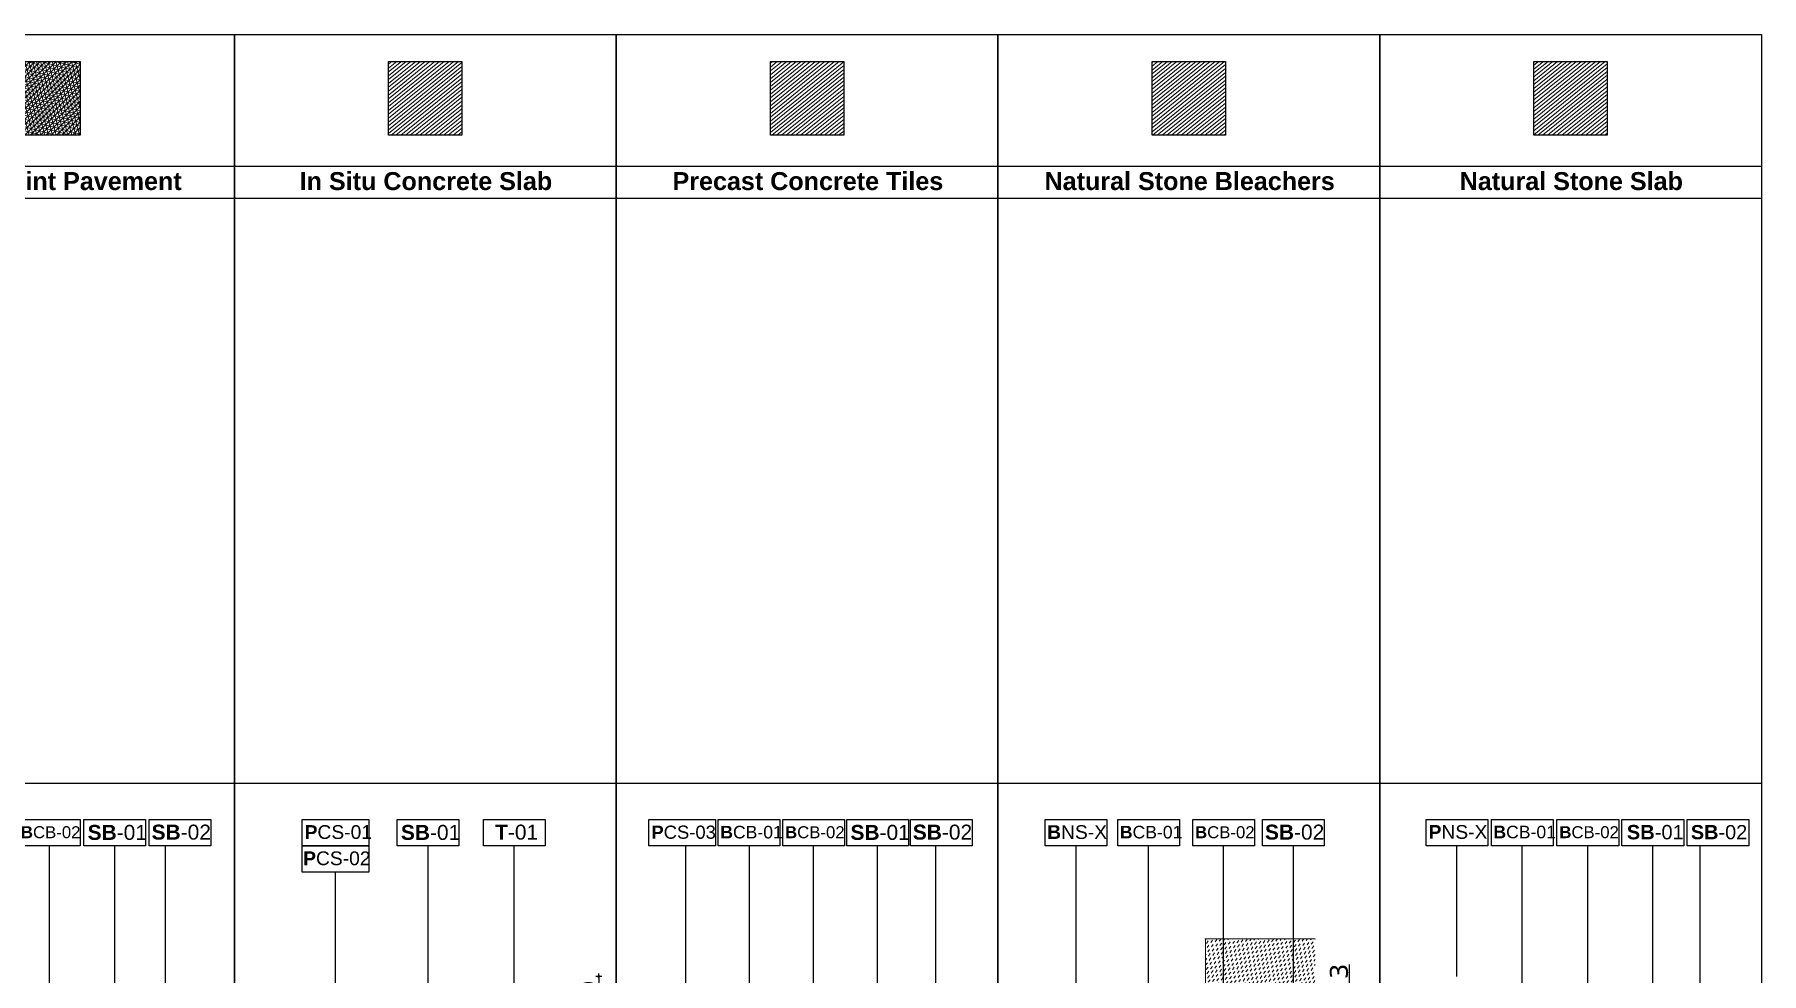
# Model space of a CAD drawing. Header units: metres. Extents: x -3261 to 8022, y -619 to 1849.
# Drawn here: x 3910.3 to 4342.6, y 965.4 to 1200.6 of the extents above; entities that cross this region are included whole.
import ezdxf

# ---------------------------------------------------------------- set-up
doc = ezdxf.new("R2010")
doc.units = ezdxf.units.M
doc.header["$MEASUREMENT"] = 0
doc.header["$PDMODE"] = 34
doc.header["$PDSIZE"] = 1
for name, color, linetype in [('0-TX-1_25', 7, 'Continuous'), ('01-TX', 7, 'Continuous'), ('02-L-Caratula', 252, 'Continuous'), ('0_Planta_Cotas', 251, 'Continuous'), ('A-KEYPLAN', 7, 'Continuous'), ('A-KEYPLAN_HATCH', 7, 'Continuous'), ('A_TEXT_2', 7, 'Continuous'), ('COTAUX', 7, 'Continuous')]:
    doc.layers.add(name, color=color, linetype=linetype)
for name, color, linetype, lineweight, true_color in [('03-TR-Paviment_06_In-Situ Concrete Slab¡', 7, 'Continuous', 5, 0xe8e6e3), ('03-TR-Paviment_07_Precast irregular Concrete Blocks', 7, 'Continuous', 5, 0xb9b5ac), ('03-TR-Paviment_08_Natural Stone Bleachers', 7, 'Continuous', 5, 0xbcab76), ('03-TR-Paviment_08_Precasted Concrete Blocks', 7, 'Continuous', 5, 0xf7e0cf), ('03-TR-Paviment_09_Natural Stone Slopes', 7, 'Continuous', 5, 0xbcab76)]:
    doc.layers.add(name, color=color, linetype=linetype, lineweight=lineweight, true_color=true_color)
doc.layers.add('1-CM', color=7, linetype='Continuous', lineweight=0)
doc.styles.add('E500', font='verdana.ttf', dxfattribs={"height": 1})
doc.styles.get("Standard").update_dxf_attribs({"font": 'arial.ttf'})
doc.dimstyles.new('E500', dxfattribs={"dimscale": 0.03, "dimtxt": 30, "dimasz": 1, "dimexe": 0.1, "dimexo": 1, "dimgap": 8, "dimtad": 1, "dimzin": 0, "dimdsep": 46, "dimtxsty": 'E500', "dimblk1": 'LINCOT500', "dimblk2": 'LINCOT500', "dimsah": 1, "dimcen": 0.1, "dimdle": 0.1, "dimse1": 1, "dimse2": 1, "dimclrt": 256, "dimadec": 0, "dimazin": 0, "dimtfac": 0.015385, "dimtofl": 0, "dimtmove": 0, "dimatfit": 3, "dimldrblk": 'LINCOT500', "dimfxl": 1, "dimtolj": 1, "dimtzin": 0, "dimarcsym": 0})

# ---------------------------------------------------------------- blocks, each defined once
blk = doc.blocks.new('hatch keyplan 2')
at = {"layer": 'A-KEYPLAN_HATCH'}
blk.add_lwpolyline([(0, 0.00548), (0.01287, 0.00548), (0.01287, 0), (0, 0)], close=True, dxfattribs=at)
blk = doc.blocks.new('hatch keyplan')
at = {"layer": 'A-KEYPLAN_HATCH'}
blk.add_blockref('hatch keyplan 2', (1.43058, 0.85215), dxfattribs=at)
blk = doc.blocks.new('B-CB02')
at = {"layer": 'A-KEYPLAN_HATCH'}
blk.add_blockref('hatch keyplan', (-1.43058, -0.85215), dxfattribs=at)
at = {"layer": 'A_TEXT_2', "insert": (-0.0008, 0.00409), "char_height": 0.0025, "attachment_point": 1}
blk.add_mtext_dynamic_manual_height_columns('\\pi0.00129;{\\fArial|b1|i0|c0|p34;B}CB-02', width=0.0145619, gutter_width=0.015, heights=[0], dxfattribs=at)
blk = doc.blocks.new('SB-02')
at = {"layer": 'A-KEYPLAN_HATCH'}
blk.add_blockref('hatch keyplan', (-1.43058, -0.85215), dxfattribs=at)
at = {"layer": 'A_TEXT_2', "insert": (-0.00261, 0.00442), "char_height": 0.003125, "attachment_point": 1}
blk.add_mtext_dynamic_manual_height_columns('\\pi0.00311;{\\fArial|b1|i0|c0|p34;SB}-02', width=0.0182024, gutter_width=0.01875, heights=[0], dxfattribs=at)
blk = doc.blocks.new('SB-01')
at = {"layer": 'A-KEYPLAN_HATCH'}
blk.add_blockref('hatch keyplan', (-1.43058, -0.85215), dxfattribs=at)
at = {"layer": 'A_TEXT_2', "insert": (-0.00261, 0.00436), "char_height": 0.003125, "attachment_point": 1}
blk.add_mtext_dynamic_manual_height_columns('\\pi0.00339;{\\fArial|b1|i0|c0|p34;SB}-01', width=0.0182024, gutter_width=0.01875, heights=[0], dxfattribs=at)
blk = doc.blocks.new('Ficha técnica P_06')
at = {"layer": '03-TR-Paviment_07_Precast irregular Concrete Blocks'}
h = blk.add_hatch(dxfattribs=at)
h.set_pattern_fill('NET3', color=256, scale=7.5, angle=45)
h.paths.add_polyline_path([(38.603, -25.27), (56.955, -25.27), (56.955, -43.754), (38.603, -43.754)])
at = {"layer": '0-TX-1_25'}
for points in [[(49.261, -270.721), (49.261, -221.698)], [(65.612, -284.511), (65.612, -221.698)], [(78.296, -304.164), (78.296, -221.698)]]:
    blk.add_lwpolyline(points, dxfattribs=at)
at = {"layer": '02-L-Caratula'}
for points in [[(95.558, -18.512), (95.558, -376.944), (0, -376.944), (0, -18.512)], [(0, -18.512), (95.558, -18.512)], [(0, -51.512), (95.558, -51.512)], [(0, -59.512), (95.558, -59.512)], [(0, -206.012), (95.558, -206.012)]]:
    blk.add_lwpolyline(points, dxfattribs=at)
at = {"layer": 'A-KEYPLAN'}
blk.add_lwpolyline([(38.603, -25.27), (56.955, -25.27), (56.955, -43.754), (38.603, -43.754)], close=True, dxfattribs=at)
at = {"color": 244, "true_color": 0x991b1e}
for name, p, xscale, yscale, zscale in [('B-CB02', (41.536, -221.698), 1199.999999999206, 1199.999999999206, 1199.999999999206), ('SB-02', (74.238, -221.698), 1199.999999962115, 1199.999999962115, 1199.999999962115)]:
    blk.add_blockref(name, p, dxfattribs=dict(at, xscale=xscale, yscale=yscale, zscale=zscale))
at = {"layer": '0-TX-1_25', "xscale": 1199.99999996208, "yscale": 1199.99999996208, "zscale": 1199.99999996208}
blk.add_blockref('SB-01', (57.887, -221.698), dxfattribs=at)
at = {"layer": '01-TX', "insert": (3.415, -52.967), "char_height": 4.5, "attachment_point": 1, "rotation": 0}
blk.add_mtext_dynamic_manual_height_columns('\\pi9.79907;{\\fArial|b1|i0|c0|p34;Closed Joint Pavement}', width=88.39349, gutter_width=1, heights=[0], dxfattribs=at)
blk = doc.blocks.new('PCS01')
at = {"layer": 'A-KEYPLAN_HATCH'}
blk.add_lwpolyline([(0.00047, 0.00548), (0.01437, 0.00548), (0.01437, 0), (0.00047, 0)], close=True, dxfattribs=at)
at = {"layer": 'A_TEXT_2', "insert": (-0.00088, 0.00431), "char_height": 0.002875, "attachment_point": 1}
blk.add_mtext_dynamic_manual_height_columns('\\pi0.00186;{\\fArial|b1|i0|c0|p34;P}CS-01', width=0.0167462, gutter_width=0.01725, heights=[0], dxfattribs=at)
blk = doc.blocks.new('PCS02')
at = {"layer": 'A-KEYPLAN_HATCH'}
blk.add_lwpolyline([(-0.00054, 0.00548), (0.01337, 0.00548), (0.01337, 0), (-0.00054, 0)], close=True, dxfattribs=at)
at = {"layer": 'A_TEXT_2', "insert": (-0.00192, 0.00431), "char_height": 0.002875, "attachment_point": 1}
blk.add_mtext_dynamic_manual_height_columns('\\pi0.00159;{\\fArial|b1|i0|c0|p34;P}CS-02', width=0.0167462, gutter_width=0.01725, heights=[0], dxfattribs=at)
blk = doc.blocks.new('T-01')
at = {"layer": 'A-KEYPLAN_HATCH'}
blk.add_blockref('hatch keyplan', (-1.43058, -0.85215), dxfattribs=at)
at = {"layer": 'A_TEXT_2', "insert": (-0.00261, 0.00442), "char_height": 0.003125, "attachment_point": 1}
blk.add_mtext_dynamic_manual_height_columns('\\pi0.00506;{\\fArial|b1|i0|c0|p34;T}-01', width=0.0182024, gutter_width=0.01875, heights=[0], dxfattribs=at)
blk = doc.blocks.new('LINCOT500')
for p, q in [((0, -25), (0, 25)), ((0, 0), (25, 0))]:
    blk.add_line(p, q)
at = {"const_width": 4.69}
blk.add_lwpolyline([(9, -9), (-9, 9)], dxfattribs=at)
at = {"layer": 'COTAUX'}
blk.add_line((0, 0), (-3, 0), dxfattribs=at)
blk = doc.blocks.new('*D169')
at = {"layer": '0_Planta_Cotas', "color": 0, "lineweight": -2, "transparency": 16777216}
blk.add_line((91.24, -254.44), (91.24, -270.38), dxfattribs=at)
at = {"layer": 'Defpoints', "color": 0, "transparency": 16777216}
for p in [(81.8, -254.41), (81.8, -270.41), (91.24, -270.41)]:
    blk.add_point(p, dxfattribs=at)
at = {"layer": '0_Planta_Cotas', "color": 0, "lineweight": -2, "transparency": 16777216, "xscale": 0.03, "yscale": 0.03, "zscale": 0.03}
for p, rotation in [((91.24, -254.41), 90), ((91.24, -270.41), 270)]:
    blk.add_blockref('LINCOT500', p, dxfattribs=dict(at, rotation=rotation))
at = {"layer": '0_Planta_Cotas', "transparency": 16777216, "insert": (88.81, -262.41), "char_height": 1, "width": 0.1099, "attachment_point": 5, "rotation": 90, "style": 'E500'}
blk.add_mtext('\\A1;{\\H3.5x;15/20}', dxfattribs=at)
blk = doc.blocks.new('PCB01')
at = {"layer": 'A-KEYPLAN_HATCH'}
blk.add_lwpolyline([(0.00049, 0.00548), (0.01437, 0.00548), (0.01437, 0), (0.00049, 0)], close=True, dxfattribs=at)
at = {"layer": 'A_TEXT_2', "insert": (-0.00052, 0.00422), "char_height": 0.00275, "attachment_point": 1}
blk.add_mtext_dynamic_manual_height_columns('\\pi0.00151;{\\fArial|b1|i0|c0|p34;P}CS-03', width=0.0160181, gutter_width=0.0165, heights=[0], dxfattribs=at)
blk = doc.blocks.new('B-CB01')
at = {"layer": 'A-KEYPLAN_HATCH'}
blk.add_blockref('hatch keyplan', (-1.43058, -0.85215), dxfattribs=at)
at = {"layer": 'A_TEXT_2', "insert": (-0.00116, 0.00417), "char_height": 0.002625, "attachment_point": 1}
blk.add_mtext_dynamic_manual_height_columns('\\pi0.00159;{\\fArial|b1|i0|c0|p34;B}CB-01', width=0.01529, gutter_width=0.01575, heights=[0], dxfattribs=at)
blk = doc.blocks.new('Ficha técnica P_08')
at = {"layer": '03-TR-Paviment_08_Precasted Concrete Blocks', "linetype": 'Continuous'}
h = blk.add_hatch(dxfattribs=at)
h.set_pattern_fill('ANSI31', color=256, scale=6, angle=-5.9683)
h.paths.add_polyline_path([(38.603, -25.27), (56.955, -25.27), (56.955, -43.754), (38.603, -43.754)])
at = {"layer": '0-TX-1_25', "elevation": -0.106}
for points in [[(17.422, -258.958), (17.422, -221.698)], [(33.27, -221.698), (33.27, -263.744)], [(49.416, -274.163), (49.416, -221.698)], [(65.442, -285.801), (65.442, -221.698)], [(80.019, -303.898), (80.019, -221.698)]]:
    blk.add_lwpolyline(points, dxfattribs=at)
at = {"layer": '02-L-Caratula'}
for points in [[(95.558, -18.512), (95.558, -376.944), (0, -376.944), (0, -18.512)], [(0, -18.512), (95.558, -18.512)], [(0, -51.512), (95.558, -51.512)], [(0, -59.512), (95.558, -59.512)], [(0, -206.012), (95.558, -206.012)]]:
    blk.add_lwpolyline(points, dxfattribs=at)
at = {"layer": 'A-KEYPLAN'}
blk.add_lwpolyline([(38.603, -25.27), (56.955, -25.27), (56.955, -43.754), (38.603, -43.754)], close=True, dxfattribs=at)
at = {"color": 244, "true_color": 0x991b1e}
for name, p, xscale, yscale, zscale in [('B-CB01', (25.545, -221.698, -0.106), 1199.999999962123, 1199.999999962123, 1199.999999962123), ('B-CB02', (41.692, -221.698, -0.106), 1199.999999962123, 1199.999999962123, 1199.999999962123), ('SB-01', (57.717, -221.698, -0.106), 1199.999999962124, 1199.999999962124, 1199.999999962124), ('SB-02', (73.652, -221.698, -0.106), 1199.999999962115, 1199.999999962115, 1199.999999962115)]:
    blk.add_blockref(name, p, dxfattribs=dict(at, xscale=xscale, yscale=yscale, zscale=zscale))
at = {"layer": 'A-KEYPLAN_HATCH', "xscale": 1199.999999962116, "yscale": 1199.999999962116, "zscale": 1199.999999962116}
blk.add_blockref('PCB01', (7.631, -221.698, -0.106), dxfattribs=at)
at = {"layer": '01-TX', "insert": (3.415, -52.967), "char_height": 4.5, "attachment_point": 1, "rotation": 0}
blk.add_mtext_dynamic_manual_height_columns('\\pi10.68464;{\\fArial|b1|i0|c0|p34;Precast Concrete Tiles}', width=88.39349, gutter_width=1, heights=[0], dxfattribs=at)
blk = doc.blocks.new('*D174')
at = {"layer": '0_Planta_Cotas', "color": 0, "lineweight": -2, "transparency": 16777216}
for p, q in [((87.97, -258.39), (87.97, -251.42)), ((87.97, -261.36), (87.97, -258.42))]:
    blk.add_line(p, q, dxfattribs=at)
at = {"layer": 'Defpoints', "color": 0, "transparency": 16777216}
for p in [(79.62, -258.39), (79.43, -261.39), (87.97, -261.39)]:
    blk.add_point(p, dxfattribs=at)
at = {"layer": '0_Planta_Cotas', "color": 0, "lineweight": -2, "transparency": 16777216, "xscale": 0.03, "yscale": 0.03, "zscale": 0.03}
for p, rotation in [((87.97, -258.39), 90), ((87.97, -261.39), 270)]:
    blk.add_blockref('LINCOT500', p, dxfattribs=dict(at, rotation=rotation))
at = {"layer": '0_Planta_Cotas', "transparency": 16777216, "insert": (85.38, -253.14), "char_height": 1, "attachment_point": 5, "rotation": 90, "style": 'E500'}
blk.add_mtext('\\A1;{\\H4.5x;3}', dxfattribs=at)
blk = doc.blocks.new('Ficha técnica P_10')
at = {"layer": '03-TR-Paviment_09_Natural Stone Slopes', "linetype": 'Continuous'}
h = blk.add_hatch(dxfattribs=at)
h.set_pattern_fill('ANSI31', color=256, scale=6, angle=-5.9683)
h.paths.add_polyline_path([(38.603, -25.27), (56.955, -25.27), (56.955, -43.754), (38.603, -43.754)])
at = {"layer": '0-TX-1_25'}
for points in [[(19.304, -254.408), (19.342, -221.633)], [(35.632, -267.714), (35.676, -221.669)], [(52.071, -278.795), (52.104, -221.691)]]:
    blk.add_lwpolyline(points, dxfattribs=at)
at = {"layer": '0-TX-1_25', "elevation": -0.106}
for points in [[(68.369, -292.879), (68.37, -221.698)], [(80.182, -292.879), (80.184, -221.698)]]:
    blk.add_lwpolyline(points, dxfattribs=at)
at = {"layer": '02-L-Caratula'}
for points in [[(95.558, -18.512), (95.558, -376.944), (0, -376.944), (0, -18.512)], [(0, -18.512), (95.558, -18.512)], [(0, -51.512), (95.558, -51.512)], [(0, -59.512), (95.558, -59.512)], [(0, -206.012), (95.558, -206.012)]]:
    blk.add_lwpolyline(points, dxfattribs=at)
at = {"layer": 'A-KEYPLAN'}
blk.add_lwpolyline([(38.603, -25.27), (56.955, -25.27), (56.955, -43.754), (38.603, -43.754)], close=True, dxfattribs=at)
at = {"color": 244, "true_color": 0x991b1e, "xscale": 1199.999999962116, "yscale": 1199.999999962116, "zscale": 1199.999999962116}
for name, p in [('B-CB01', (27.951, -221.669)), ('B-CB02', (44.379, -221.691))]:
    blk.add_blockref(name, p, dxfattribs=at)
at = {"layer": 'A-KEYPLAN_HATCH'}
for p, xscale, yscale, zscale in [((-1705.078, -1244.245), 1199.999999962116, 1199.999999962116, 1199.999999962116), ((-1656.051, -1244.274, -0.106), 1199.999999962115, 1199.999999962115, 1199.999999962115), ((-1639.765, -1244.274, -0.106), 1199.999999962115, 1199.999999962115, 1199.999999962115)]:
    blk.add_blockref('hatch keyplan', p, dxfattribs=dict(at, xscale=xscale, yscale=yscale, zscale=zscale))
at = {"layer": '01-TX', "insert": (3.415, -52.967), "char_height": 4.5, "attachment_point": 1, "rotation": 0}
blk.add_mtext_dynamic_manual_height_columns('\\pi16.60585;{\\fArial|b1|i0|c0|p34;Natural Stone Slab}', width=88.39349, gutter_width=1, heights=[0], dxfattribs=at)
at = {"layer": 'A_TEXT_2', "attachment_point": 1}
for s, width, gutter_width, insert, char_height in [('\\pi2.87356;{\\fArial|b1|i0|c0|p34;P}NS-X', 20.09545, 20.7, (9.358, -216.496), 3.45), ('\\pi3.90955;{\\fArial|b1|i0|c0|p34;SB}-01', 20.96917, 21.6, (57.951, -216.475, -0.106), 3.6), ('\\pi3.54319;{\\fArial|b1|i0|c0|p34;SB}-02', 20.75074, 21.375, (74.346, -216.495, -0.106), 3.5625)]:
    blk.add_mtext_dynamic_manual_height_columns(s, width=width, gutter_width=gutter_width, heights=[0], dxfattribs=dict(at, insert=insert, char_height=char_height))
blk = doc.blocks.new('Ficha técnica P_07')
at = {"layer": '03-TR-Paviment_06_In-Situ Concrete Slab¡', "linetype": 'Continuous'}
h = blk.add_hatch(dxfattribs=at)
h.set_pattern_fill('ANSI31', color=256, scale=6, angle=-5.9683)
h.paths.add_polyline_path([(38.603, -25.27), (56.955, -25.27), (56.955, -43.754), (38.603, -43.754)])
at = {"layer": '0-TX-1_25', "elevation": 0.032}
for points in [[(48.467, -277.472), (48.467, -221.698)], [(70.044, -302.211), (70.044, -221.698)], [(25.325, -260.318), (25.325, -228.27)]]:
    blk.add_lwpolyline(points, dxfattribs=at)
at = {"layer": '02-L-Caratula'}
for points in [[(95.558, -18.512), (95.558, -376.944), (0, -376.944), (0, -18.512)], [(0, -18.512), (95.558, -18.512)], [(0, -51.512), (95.558, -51.512)], [(0, -59.512), (95.558, -59.512)], [(0, -206.012), (95.558, -206.012)]]:
    blk.add_lwpolyline(points, dxfattribs=at)
at = {"layer": 'A-KEYPLAN'}
blk.add_lwpolyline([(38.603, -25.27), (56.955, -25.27), (56.955, -43.754), (38.603, -43.754)], close=True, dxfattribs=at)
at = {"color": 244, "true_color": 0x991b1e}
for name, p, xscale, yscale, zscale in [('SB-01', (40.742, -221.698, 0.032), 1199.999999999206, 1199.999999999206, 1199.999999999206), ('T-01', (62.319, -221.698, 0.032), 1199.999999999206, 1199.999999999206, 1199.999999999206), ('PCS02', (17.6, -228.27, 0.032), 1199.999991067185, 1199.999991067185, 1199.999991067185)]:
    blk.add_blockref(name, p, dxfattribs=dict(at, xscale=xscale, yscale=yscale, zscale=zscale))
at = {"layer": 'A-KEYPLAN_HATCH', "xscale": 1199.999999999206, "yscale": 1199.999999999206, "zscale": 1199.999999999206}
blk.add_blockref('PCS01', (16.4, -221.698, 0.032), dxfattribs=at)
at = {"layer": '01-TX', "insert": (3.415, -52.967), "char_height": 4.5, "attachment_point": 1, "rotation": 0}
blk.add_mtext_dynamic_manual_height_columns('\\pi12.92083;{\\fArial|b1|i0|c0|p34;In Situ Concrete Slab}', width=88.39349, gutter_width=1, heights=[0], dxfattribs=at)
at = {"layer": '0_Planta_Cotas'}
dim = blk.add_linear_dim(base=(91.237, -270.408, -0.106), p1=(81.797, -254.408, -0.106), p2=(81.797, -270.408, -0.106), angle=90, text='{\\H3.5x;15/20}', dimstyle='E500', dxfattribs=at)
dim.commit()
dim.dimension.update_dxf_attribs({"geometry": '*D169', "text_midpoint": (91.237, -262.408, -0.106), "dimtype": 160})
blk = doc.blocks.new('Ficha técnica P_09')
at = {"layer": '03-TR-Paviment_08_Natural Stone Bleachers', "linetype": 'Continuous'}
h = blk.add_hatch(dxfattribs=at)
h.set_pattern_fill('ANSI31', color=256, scale=6, angle=-5.9683)
h.paths.add_polyline_path([(38.603, -25.27), (56.955, -25.27), (56.955, -43.754), (38.603, -43.754)])
at = {"layer": '03-TR-Paviment_08_Natural Stone Bleachers'}
h = blk.add_hatch(dxfattribs=at)
h.set_pattern_fill('DASH', color=256, scale=0.24, angle=234, style=0, double=1)
h.set_pattern_definition([(234, (-8560.8841, -4464.3017), (0.16857859, -1.06436331), [0.762, -0.762])])
h.paths.add_polyline_path([(79.431, -258.39), (79.431, -244.99), (51.996, -244.99), (51.996, -258.39)])
at = {"layer": '0-TX-1_25', "elevation": -0.106}
for points in [[(19.564, -259.432), (19.557, -221.698)], [(37.729, -272.06), (37.73, -221.698)], [(56.481, -278.11), (56.482, -221.698)], [(73.965, -292.688), (73.966, -221.698)]]:
    blk.add_lwpolyline(points, dxfattribs=at)
at = {"layer": '02-L-Caratula'}
for points in [[(95.558, -18.512), (95.558, -376.944), (0, -376.944), (0, -18.512)], [(0, -18.512), (95.558, -18.512)], [(0, -51.512), (95.558, -51.512)], [(0, -59.512), (95.558, -59.512)], [(0, -206.012), (95.558, -206.012)]]:
    blk.add_lwpolyline(points, dxfattribs=at)
at = {"layer": '1-CM', "elevation": -0.106}
for points in [[(51.759, -244.99), (79.431, -244.99)], [(51.996, -258.39), (51.996, -244.99), (79.431, -244.99)]]:
    blk.add_lwpolyline(points, dxfattribs=at)
at = {"layer": 'A-KEYPLAN'}
blk.add_lwpolyline([(38.603, -25.27), (56.955, -25.27), (56.955, -43.754), (38.603, -43.754)], close=True, dxfattribs=at)
at = {"color": 244, "true_color": 0x991b1e}
for name, p, xscale, yscale, zscale in [('B-CB01', (30.005, -221.698, -0.106), 1199.999999962116, 1199.999999962116, 1199.999999962116), ('B-CB02', (48.757, -221.698, -0.106), 1199.999999962116, 1199.999999962116, 1199.999999962116), ('SB-02', (66.241, -221.698, -0.106), 1199.999999962115, 1199.999999962115, 1199.999999962115)]:
    blk.add_blockref(name, p, dxfattribs=dict(at, xscale=xscale, yscale=yscale, zscale=zscale))
at = {"layer": 'A-KEYPLAN_HATCH', "xscale": 1199.999999962116, "yscale": 1199.999999962116, "zscale": 1199.999999962116}
blk.add_blockref('hatch keyplan', (-1704.864, -1244.278, -0.106), dxfattribs=at)
at = {"layer": '01-TX', "insert": (3.415, -52.967), "char_height": 4.5, "attachment_point": 1, "rotation": 0}
blk.add_mtext_dynamic_manual_height_columns('\\pi8.2474;{\\fArial|b1|i0|c0|p34;Natural Stone Bleachers}', width=88.39349, gutter_width=1, heights=[0], dxfattribs=at)
at = {"layer": 'A_TEXT_2', "insert": (9.572, -216.529, -0.106), "char_height": 3.45, "attachment_point": 1}
blk.add_mtext_dynamic_manual_height_columns('\\pi2.74177;{\\fArial|b1|i0|c0|p34;B}NS-X', width=20.09545, gutter_width=20.7, heights=[0], dxfattribs=at)
at = {"layer": '0_Planta_Cotas'}
dim = blk.add_linear_dim(base=(87.967, -261.39, -0.106), p1=(79.617, -258.39, -0.106), p2=(79.431, -261.39, -0.106), angle=90, text='{\\H4.5x;3}', dimstyle='E500', dxfattribs=at)
dim.commit()
dim.dimension.update_dxf_attribs({"geometry": '*D174', "text_midpoint": (87.967, -253.143, -0.106), "dimtype": 160})

msp = doc.modelspace()

# ---------------------------------------------------------------- block references
for name, p in [('Ficha técnica P_06', (3864.801, 1219.104)), ('Ficha técnica P_07', (3960.359, 1219.104)), ('Ficha técnica P_08', (4055.917, 1219.104)), ('Ficha técnica P_09', (4151.475, 1219.104)), ('Ficha técnica P_10', (4247.033, 1219.104))]:
    msp.add_blockref(name, p)

doc.saveas('drawing.dxf')
